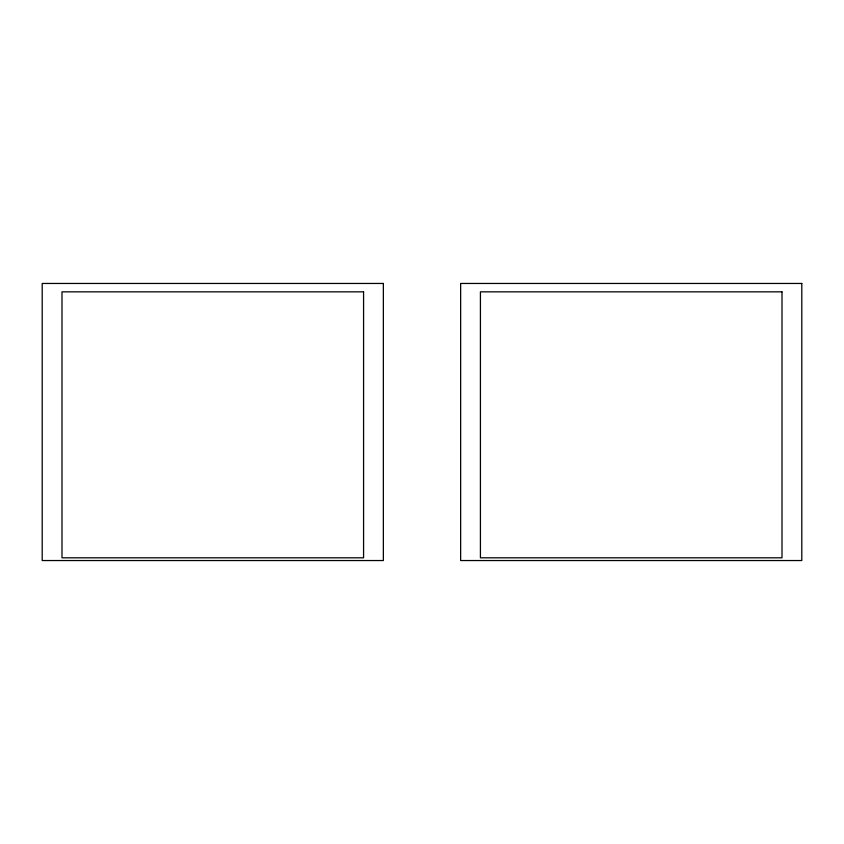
<?xml version="1.0" encoding="UTF-8"?>
<svg xmlns="http://www.w3.org/2000/svg" width="844" height="844" viewBox="0 0 844 844"><rect width="100%" height="100%" fill="white"/><g stroke="black" fill="none" stroke-linecap="round" stroke-linejoin="round"><path stroke-width="1.27" d="M383.355 283.457L42.2 283.457L42.2 560.543L383.355 560.543L383.355 283.457M801.8 283.457L460.645 283.457L460.645 560.543L801.8 560.543L801.8 283.457M363.574 291.845L61.992 291.845L61.992 557.81L363.574 557.81L363.574 291.845M782.008 291.845L480.426 291.845L480.426 557.81L782.008 557.81L782.008 291.845"/></g></svg>
